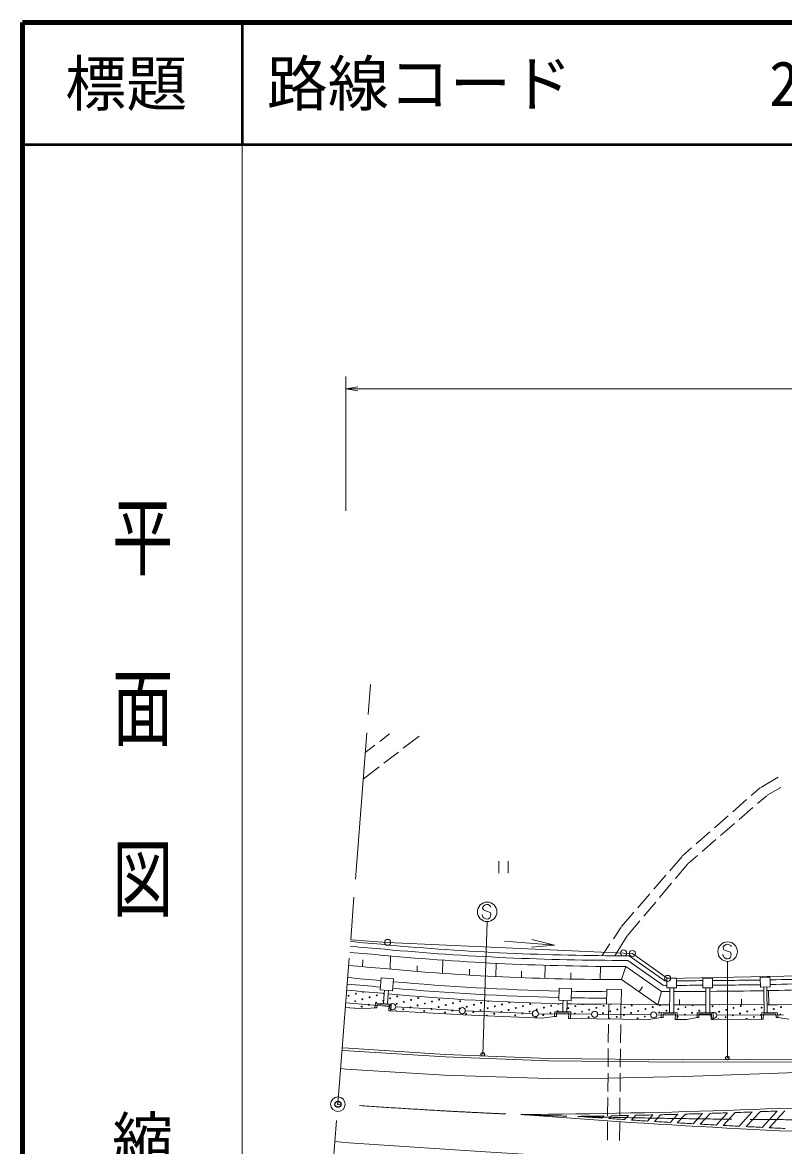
# Model space of a CAD drawing. Units: millimetres, scale not verified. Extents: x 40000 to 680000, y 20000 to 380000.
# Drawn here: x 40000 to 102320, y 288028 to 380000 of the extents above; entities that cross this region are included whole.
import ezdxf
from ezdxf.enums import TextEntityAlignment as Align

# ---------------------------------------------------------------- set-up
doc = ezdxf.new("R2010")
doc.units = ezdxf.units.MM
doc.header["$LTSCALE"] = 1000
doc.header["$PDMODE"] = 32
doc.header["$PDSIZE"] = 500
doc.linetypes.add('CHAIN', pattern=[18.5, 12, -1.5, 3.5, -1.5])
for name, color, linetype, lineweight in [('M-BGD', 7, 'Continuous', 13), ('M-BMK', 2, 'CHAIN', 13), ('M-BMK-ROW', 30, 'Continuous', 13), ('M-BMK-SRVR', 3, 'Continuous', 13), ('M-STR-HTXT', 7, 'Continuous', 13), ('M-STR-STRC', 7, 'Continuous', 13), ('M-TTL', 2, 'Continuous', 140), ('M-TTL-BAND', 7, 'Continuous', 13), ('M-TTL-LINE', 7, 'Continuous', 50)]:
    doc.layers.add(name, color=color, linetype=linetype, lineweight=lineweight)
doc.layers.add('M-OTRS', color=6, linetype='Continuous')
doc.layers.add('M-TTL-TXT', color=7, linetype='Continuous')
doc.styles.add('@ＭＳ ゴシック', font='')
doc.styles.add('ＭＳ ゴシック', font='')
doc.styles.get('@ＭＳ ゴシック').set_extended_font_data('@MS Gothic')
doc.styles.get('ＭＳ ゴシック').set_extended_font_data('MS Gothic')

# ---------------------------------------------------------------- blocks, each defined once
blk = doc.blocks.new('open_arrow')
at = {"color": 0, "linetype": 'Continuous', "lineweight": -2}
blk.add_lwpolyline([(7.5, 1.25), (0, 0), (7.5, -1.25)], dxfattribs=at)

msp = doc.modelspace()

# ---------------------------------------------------------------- linework, layer by layer
at = {"layer": 'M-BGD'}
for p, q in [((70053, 321735), (69260, 321126)), ((72478, 321563), (71177, 320557)), ((68863, 320822), (68069, 320213)), ((70782, 320251), (69595, 319334)), ((69199, 319028), (67899, 318022)), ((99675, 316683), (100415, 317333)), ((100454, 317358), (101893, 318196)), ((100982, 316711), (102085, 317359)), ((100187, 316027), (100942, 316679)), ((98171, 315364), (99299, 316353)), ((98673, 314720), (99809, 315701)), ((96668, 314044), (97796, 315034)), ((95165, 312725), (96292, 313715)), ((97160, 313413), (98295, 314393)), ((95646, 312106), (96781, 313086)), ((94048, 311745), (94789, 312395)), ((79014, 311322), (79015, 310322)), ((79765, 310323), (79765, 311323)), ((93006, 310535), (94018, 311707)), ((93460, 309884), (94474, 311091)), ((94512, 311127), (95267, 311779)), ((91700, 309020), (92680, 310156)), ((92173, 308353), (93138, 309502)), ((90394, 307505), (91374, 308641)), ((90886, 306822), (91851, 307971)), ((89057, 305954), (90068, 307126)), ((89549, 305233), (90564, 306440)), ((88383, 304955), (89025, 305916)), ((83562, 304444), (79474, 304757)), ((81669, 304278), (83563, 304446)), ((83563, 304446), (81717, 304901)), ((87464, 303578), (88106, 304539)), ((88502, 303572), (89520, 305190)), ((70142, 303554), (70099, 302473)), ((92608, 301527), (89680, 303572)), ((67877, 303224), (67853, 302672)), ((72328, 302737), (72312, 302283)), ((74419, 303209), (74383, 302126)), ((78795, 302947), (78767, 301865)), ((82807, 302788), (82786, 301710)), ((87326, 302699), (87314, 301630)), ((89060, 301626), (89404, 302691)), ((92330, 300647), (89404, 302691)), ((92488, 301147), (89561, 303192)), ((69373, 301766), (69293, 300769)), ((70370, 301686), (69373, 301766)), ((70290, 300689), (70370, 301686)), ((76615, 302484), (76601, 301982)), ((80874, 302311), (80862, 301774)), ((84915, 302174), (84907, 301660)), ((92766, 301736), (92765, 300936)), ((93566, 301735), (92766, 301736)), ((93565, 300935), (93566, 301735)), ((96510, 301746), (95710, 301741)), ((95710, 301741), (95715, 300941)), ((96515, 300946), (96510, 301746)), ((100411, 301803), (101211, 301816)), ((100414, 301583), (100411, 301803)), ((101211, 301816), (101214, 301598)), ((69293, 300769), (70290, 300689)), ((83951, 300918), (83922, 299919)), ((84951, 300889), (83951, 300918)), ((84921, 299889), (84951, 300889)), ((87814, 299624), (87841, 300824)), ((87841, 300824), (89041, 300796)), ((89041, 300796), (89014, 299596)), ((92033, 299537), (89057, 301627)), ((90490, 300621), (90765, 301012)), ((92765, 300936), (93565, 300935)), ((92999, 300646), (93000, 300936)), ((93329, 300645), (93330, 300935)), ((95715, 300941), (96515, 300946)), ((95949, 300652), (95948, 300942)), ((96279, 300654), (96278, 300944)), ((100421, 301200), (100414, 301583)), ((100424, 301003), (100421, 301200)), ((101224, 301016), (100424, 301003)), ((100700, 300708), (100694, 301008)), ((100950, 300712), (100944, 301012)), ((101214, 301598), (101221, 301218)), ((101221, 301218), (101224, 301016)), ((69560, 299647), (69616, 300479)), ((69616, 300479), (69634, 300742)), ((69889, 299625), (69945, 300449)), ((69945, 300449), (69963, 300715)), ((83922, 299919), (84921, 299889)), ((84259, 299642), (84263, 299909)), ((84589, 299636), (84593, 299899)), ((92330, 300647), (92033, 299537)), ((92994, 298907), (92999, 300646)), ((93324, 298907), (93329, 300645)), ((93808, 300000), (93808, 299554)), ((95952, 298894), (95949, 300652)), ((96282, 298897), (96279, 300654)), ((98874, 299580), (98868, 300011)), ((100731, 298912), (100700, 300708)), ((100981, 298910), (100950, 300712)), ((101098, 300715), (101107, 299559)), ((67862, 299222), (66446, 299342)), ((70071, 299420), (66475, 299712)), ((68861, 299310), (67862, 299222)), ((68895, 299692), (68861, 299310)), ((69010, 299296), (68861, 299310)), ((70182, 299605), (68895, 299692)), ((69036, 299582), (69010, 299296)), ((70028, 299515), (69036, 299582)), ((70008, 299072), (70028, 299515)), ((70158, 299066), (70008, 299072)), ((70158, 299066), (70182, 299605)), ((76118, 298738), (70158, 299066)), ((75762, 299085), (70569, 299385)), ((81754, 298834), (76261, 299060)), ((83584, 298987), (83575, 298602)), ((84891, 298964), (83584, 298987)), ((84248, 298976), (84259, 299642)), ((84578, 298970), (84589, 299636)), ((84871, 298423), (84891, 298964)), ((89014, 299596), (87814, 299624)), ((88002, 299620), (87991, 298462)), ((89002, 299597), (88991, 298446)), ((92033, 299537), (89014, 299596)), ((92033, 299537), (92996, 299558)), ((93327, 299557), (95955, 299544)), ((100536, 298913), (100512, 298379)), ((101821, 298904), (100536, 298913)), ((82557, 298460), (76118, 298738)), ((82254, 298822), (86598, 298779)), ((83575, 298602), (82557, 298460)), ((83575, 298602), (83725, 298599)), ((83732, 298885), (83725, 298599)), ((84737, 298867), (83732, 298885)), ((84722, 298428), (84737, 298867)), ((84722, 298428), (84871, 298423)), ((91270, 298343), (84871, 298423)), ((87098, 298774), (91442, 298731)), ((92313, 298504), (91270, 298343)), ((91942, 298727), (96354, 298699)), ((93621, 298906), (92312, 298909)), ((92312, 298909), (92313, 298504)), ((92463, 298504), (92313, 298504)), ((93468, 298806), (92462, 298809)), ((92462, 298809), (92463, 298504)), ((93456, 298354), (93468, 298806)), ((93606, 298350), (93456, 298354)), ((93606, 298350), (93621, 298906)), ((94411, 298341), (93606, 298350)), ((95245, 298507), (94411, 298341)), ((95248, 298888), (95245, 298507)), ((95395, 298506), (95245, 298507)), ((96562, 298900), (95248, 298888)), ((95397, 298789), (95395, 298506)), ((96411, 298799), (95397, 298789)), ((96407, 298346), (96411, 298799)), ((96557, 298344), (96407, 298346)), ((96557, 298344), (96562, 298900)), ((100512, 298379), (96564, 298341)), ((96854, 298699), (102319, 298743)), ((100662, 298372), (100512, 298379)), ((100682, 298812), (100662, 298372)), ((101679, 298805), (100682, 298812)), ((101705, 298506), (101679, 298805)), ((101847, 298515), (101705, 298506)), ((101854, 298519), (101821, 298904)), ((102767, 298388), (101847, 298515)), ((87986, 297962), (87972, 296462)), ((88986, 297946), (88972, 296446)), ((66174, 295839), (66688, 295793)), ((66189, 296039), (66704, 295992)), ((66688, 295793), (74603, 295279)), ((66704, 295992), (74614, 295479)), ((74603, 295279), (83079, 294956)), ((74614, 295479), (83087, 295156)), ((87967, 295962), (87952, 294462)), ((88967, 295946), (88952, 294446)), ((83079, 294956), (94026, 294851)), ((83081, 295156), (94027, 295051)), ((94026, 294851), (104976, 294894)), ((94027, 295051), (104974, 295094)), ((87948, 293962), (87933, 292463)), ((88948, 293946), (88933, 292446)), ((87928, 291963), (87914, 290463)), ((88928, 291946), (88914, 290446)), ((87909, 289963), (87895, 288463)), ((88909, 289946), (88894, 288446))]:
    msp.add_line(p, q, dxfattribs=at)
for points in [[(96281, 299548), (98882, 299580), (100720, 299562)], [(100970, 299560), (101816, 299554), (105867, 299640), (110663, 299696), (115234, 299761), (119241, 299768), (123242, 299737), (128302, 299714)]]:
    msp.add_lwpolyline(points, dxfattribs=at)
for centre, radius in [((66706, 300301), 37.5), ((67243, 299852), 37.5), ((67296, 300460), 37.5), ((67833, 300010), 37.5), ((68422, 300169), 37.5), ((69011, 300328), 37.5), ((70104, 300082), 37.5), ((70693, 300241), 37.5), ((71820, 299951), 37.5), ((72409, 300109), 37.5), ((73535, 299819), 37.5), ((74124, 299978), 37.5), ((75840, 299847), 37.5), ((67780, 299402), 37.5), ((68370, 299561), 37.5), ((70320, 299400), 249), ((70641, 299633), 37.5), ((71178, 299184), 37.5), ((71230, 299792), 37.5), ((71767, 299342), 37.5), ((72356, 299501), 37.5), ((72893, 299052), 37.5), ((72946, 299660), 37.5), ((73483, 299211), 37.5), ((74072, 299370), 37.5), ((74609, 298921), 37.5), ((74661, 299529), 37.5), ((75198, 299080), 37.5), ((75250, 299688), 37.5), ((75787, 299239), 37.5), ((76012, 299070), 249), ((76377, 299398), 37.5), ((76913, 298949), 37.5), ((76966, 299557), 37.5), ((77503, 299107), 37.5), ((77555, 299716), 37.5), ((78092, 299266), 37.5), ((78681, 299425), 37.5), ((79218, 298976), 37.5), ((79271, 299584), 37.5), ((79807, 299135), 37.5), ((79860, 299743), 37.5), ((80397, 299294), 37.5), ((80986, 299453), 37.5), ((81523, 299004), 37.5), ((81575, 299612), 37.5), ((82004, 298824), 249), ((82004, 298824), 249), ((82112, 299163), 37.5), ((82701, 299322), 37.5), ((83291, 299481), 37.5), ((83828, 299031), 37.5), ((84691, 299280), 37.5), ((85280, 299439), 37.5), ((85817, 298990), 37.5), ((86407, 299149), 37.5), ((86848, 298776), 249), ((86996, 299308), 37.5), ((87585, 299466), 37.5), ((88122, 299017), 37.5), ((88711, 299176), 37.5), ((89301, 299335), 37.5), ((89838, 298886), 37.5), ((89890, 299494), 37.5), ((90427, 299045), 37.5), ((91016, 299204), 37.5), ((91692, 298729), 249), ((91605, 299363), 37.5), ((92142, 298914), 37.5), ((92732, 299073), 37.5), ((93703, 299197), 37.5), ((94292, 299356), 37.5), ((94829, 298907), 37.5), ((95418, 299066), 37.5), ((96604, 298697), 249), ((96507, 299432), 37.5), ((97044, 298983), 37.5), ((97633, 299142), 37.5), ((98223, 299301), 37.5), ((98812, 299460), 37.5), ((99349, 299011), 37.5), ((99938, 299169), 37.5), ((100527, 299328), 37.5), ((101519, 299207), 37.5), ((102109, 299366), 37.5), ((76324, 298790), 37.5), ((78629, 298817), 37.5), ((80344, 298686), 37.5), ((80934, 298845), 37.5), ((82060, 298555), 37.5), ((82649, 298714), 37.5), ((83238, 298872), 37.5), ((85228, 298831), 37.5), ((86354, 298541), 37.5), ((87533, 298858), 37.5), ((88659, 298568), 37.5), ((89248, 298727), 37.5), ((90374, 298437), 37.5), ((90964, 298596), 37.5), ((93650, 298589), 37.5), ((94240, 298748), 37.5), ((97581, 298534), 37.5), ((98170, 298693), 37.5), ((98759, 298852), 37.5), ((99886, 298561), 37.5), ((100475, 298720), 37.5), ((102056, 298758), 37.5)]:
    msp.add_circle(centre, radius, dxfattribs=at)
for centre, radius, start, end in [((92141, 570821), 267287, 264.57384, 265.18824), ((89171, 513042), 209471, 264.67205, 270.13927), ((92141, 570821), 268167, 264.57705, 265.18739), ((92141, 570821), 267667, 264.57523, 265.18787), ((89171, 513042), 210351, 264.67313, 270.06346), ((89171, 513042), 209851, 264.67252, 270.10648), ((92141, 570821), 269247, 264.58097, 265.20376), ((92141, 570821), 270247, 264.58457, 265.16344), ((88607, 504200), 202574, 264.62413, 270.12722), ((93595, 703991), 402465, 271.08478, 272.1631), ((92141, 570821), 271277, 264.58825, 265.20159), ((92141, 570821), 270777, 264.58647, 265.16392), ((88607, 504200), 204104, 264.85636, 268.68649), ((88607, 504200), 203574, 264.85492, 268.6875), ((93595, 703991), 402845, 269.84257, 269.88205), ((93595, 703991), 402465, 269.85951, 269.882), ((93595, 703991), 402465, 269.99589, 270.30129), ((93595, 703991), 402845, 269.99584, 270.30134), ((93595, 703991), 402465, 270.41518, 270.76452), ((93595, 703991), 402845, 270.41513, 270.76446), ((93595, 703991), 402465, 270.76452, 270.97089), ((98279, 413760), 112581, 270.35167, 271.09031), ((93595, 703991), 403345, 271.0448, 272.16282), ((93595, 703991), 402845, 271.08467, 272.16298), ((67885, 300619), 37.5, 154.08963, 15.65009), ((88607, 504200), 204604, 264.62701, 264.67416), ((69548, 299879), 37.5, 39.81552, 312.44299), ((69600, 300487), 37.5, 185.04997, 291.23073), ((88607, 504200), 204604, 264.7666, 268.78218), ((78144, 299874), 37.5, 187.60148, 346.75167), ((88607, 504200), 204104, 268.96722, 269.78042), ((88607, 504200), 203574, 268.96897, 269.78326), ((93595, 703991), 403345, 269.82033, 269.91532), ((93595, 703991), 403345, 269.9622, 270.33436), ((93595, 703991), 403345, 270.38124, 271.00928), ((67191, 299243), 37.5, 67.02208, 103.29319), ((68959, 299720), 37.5, 295.61145, 236.66217), ((70589, 299025), 37.5, 24.44299, 149.27006), ((83880, 299639), 37.5, 158.72435, 18.29839), ((86374, 347320), 47718, 267.85585, 271.72963), ((85870, 299598), 37.5, 152.14558, 26.39971), ((88174, 299625), 37.5, 228.33369, 311.54503), ((92195, 299522), 37.5, 150.54343, 31.94857), ((94881, 299515), 37.5, 112.37663, 67.08594), ((97096, 299591), 37.5, 243.00283, 298.44498), ((78040, 298658), 37.5, 353.04382, 182.00938), ((85765, 298382), 37.5, 51.84622, 126.72116), ((88070, 298409), 37.5, 314.01987, 224.54751), ((96992, 298375), 37.5, 315.36328, 225.63683), ((99296, 298402), 37.5, 295.20545, 245.79466)]:
    msp.add_arc(centre, radius, start, end, dxfattribs=at)
at = {"layer": 'M-BMK'}
for p, q in [((65829, 291410), (68503, 325791)), ((62973, 254680), (65829, 291410))]:
    msp.add_line(p, q, dxfattribs=at)
msp.add_spline([(116576, 290118), (103882, 290138), (91188, 290280), (78500, 290663), (65829, 291409)], degree=3, dxfattribs=at)
at = {"layer": 'M-BMK-ROW'}
msp.add_lwpolyline([(168837, 304496), (148917, 303626), (135870, 303084), (128934, 302805), (116700, 302319), (108951, 302029), (107795, 301994), (92824, 301711), (89942, 303755), (89223, 303792), (69895, 304662), (66876, 304878)], dxfattribs=at)
for centre in [(69895, 304662), (89223, 303792), (89942, 303755), (92824, 301711)]:
    msp.add_circle(centre, 250, dxfattribs=at)
at = {"layer": 'M-BMK-SRVR'}
msp.add_circle((65829, 291410), 600, dxfattribs=at)
at = {"layer": 'M-OTRS'}
msp.add_point((65829, 291410), dxfattribs=at)
at = {"layer": 'M-STR-HTXT'}
for p, q in [((66475, 340000), (66475, 351000)), ((66475, 350000), (186589, 350000))]:
    msp.add_line(p, q, dxfattribs=at)
at = {"layer": 'M-STR-STRC'}
for p, q in [((77689, 307560), (77675, 307469)), ((77675, 307469), (77742, 307323)), ((77792, 307670), (77689, 307560)), ((77742, 307323), (77862, 307263)), ((77898, 307743), (77792, 307670)), ((77862, 307263), (78286, 307108)), ((78031, 307769), (77898, 307743)), ((78124, 307755), (78031, 307769)), ((78238, 307696), (78124, 307755)), ((78326, 307635), (78238, 307696)), ((78352, 307546), (78326, 307635)), ((77671, 306849), (77640, 306938)), ((77737, 306707), (77671, 306849)), ((77696, 295489), (78040, 306367)), ((77819, 306647), (77737, 306707)), ((77935, 306586), (77819, 306647)), ((78031, 306571), (77935, 306586)), ((78165, 306593), (78031, 306571)), ((78266, 306669), (78165, 306593)), ((78324, 306788), (78266, 306669)), ((78286, 307108), (78349, 306969)), ((78349, 306969), (78324, 306788)), ((97591, 304486), (97485, 304413)), ((97724, 304512), (97591, 304486)), ((97817, 304498), (97724, 304512)), ((97931, 304439), (97817, 304498)), ((98019, 304378), (97931, 304439)), ((97364, 303593), (97333, 303681)), ((97430, 303450), (97364, 303593)), ((97382, 304303), (97368, 304212)), ((97368, 304212), (97435, 304066)), ((97485, 304413), (97382, 304303)), ((97435, 304066), (97555, 304006)), ((97555, 304006), (97980, 303851)), ((98017, 303531), (97959, 303412)), ((97980, 303851), (98042, 303713)), ((98042, 303713), (98017, 303531)), ((98045, 304289), (98019, 304378)), ((97512, 303390), (97430, 303450)), ((97628, 303329), (97512, 303390)), ((97724, 303315), (97628, 303329)), ((97719, 303111), (97720, 295204)), ((97858, 303336), (97724, 303315)), ((97959, 303412), (97858, 303336)), ((95682, 290643), (94912, 289810)), ((96313, 290662), (95495, 289778)), ((97718, 290708), (96791, 289707)), ((98351, 290729), (97376, 289676)), ((99759, 290779), (98676, 289608)), ((100393, 290801), (99262, 289579)), ((101803, 290853), (100564, 289514)), ((102438, 290876), (101150, 289485)), ((87602, 290451), (87443, 290279)), ((88225, 290462), (88020, 290239)), ((89613, 290489), (89303, 290154)), ((90238, 290502), (89881, 290116)), ((91630, 290533), (91168, 290034)), ((92257, 290549), (91747, 289998)), ((93653, 290585), (93037, 289920)), ((94282, 290602), (93619, 289885))]:
    msp.add_line(p, q, dxfattribs=at)
for points in [[(66056, 294329), (66485, 294290), (74562, 293777), (83047, 293530), (87943, 293550), (94190, 293686), (104970, 294066), (111031, 294316), (115868, 294448), (126820, 294507), (173853, 294536)], [(173867, 283180), (171696, 283850), (168718, 284552), (166303, 284983), (163798, 285293), (160777, 285465), (157951, 285497), (152731, 285500), (147721, 285494), (123657, 285508), (118215, 285518), (109943, 285744), (104507, 286003), (93420, 286584), (83206, 287178), (77477, 287542), (66729, 288255), (65591, 288349)]]:
    msp.add_lwpolyline(points, dxfattribs=at)
for centre in [(78051, 307167), (97744, 303911)]:
    msp.add_circle(centre, 800, dxfattribs=at)
at = {"layer": 'M-STR-STRC', "lineweight": 25}
for centre in [(77696, 295489), (97720, 295204)]:
    msp.add_circle(centre, 150, dxfattribs=at)
at = {"layer": 'M-STR-STRC'}
for centre, radius, start, end in [((31859, 2195461), 1905692, 272.01326, 272.52431), ((76709, 918339), 627783, 270.37385, 272.01727), ((76709, 918339), 627983, 271.60347, 271.73127), ((76709, 918339), 627983, 271.78888, 271.91708), ((76709, 918339), 627983, 271.97487, 272.01727), ((31859, 2195461), 1905892, 272.01326, 272.04165), ((31859, 2195461), 1905892, 272.06073, 272.10314), ((130362, 915085), 626479, 265.46296, 267.11158), ((76709, 918339), 627983, 270.79949, 270.99386), ((130362, 915085), 626279, 265.88962, 266.0704), ((130362, 915085), 626279, 266.12328, 266.24093), ((76709, 918339), 627983, 271.05075, 271.17736), ((130362, 915085), 626279, 266.29394, 266.41188), ((76709, 918339), 627983, 271.23442, 271.36142), ((130362, 915085), 626279, 266.46502, 266.58325), ((76709, 918339), 627983, 271.41866, 271.54605), ((130362, 915085), 626279, 266.63652, 266.75504), ((130362, 915085), 626279, 266.80844, 266.92725), ((130362, 915085), 626279, 266.98078, 267.0999), ((197483, 2244150), 1957237, 267.10974, 267.6079), ((197483, 2244150), 1957037, 267.12317, 267.16135), ((197483, 2244150), 1957037, 267.17853, 267.21674)]:
    msp.add_arc(centre, radius, start, end, dxfattribs=at)
at = {"layer": 'M-TTL'}
for p, q in [((40000, 380000), (40000, 20000)), ((680000, 380000), (40000, 380000))]:
    msp.add_line(p, q, dxfattribs=at)
at = {"layer": 'M-TTL-BAND'}
msp.add_line((58000, 370000), (58000, 20000), dxfattribs=at)
at = {"layer": 'M-TTL-LINE'}
for p, q in [((58000, 380000), (58000, 370000)), ((40000, 370000), (680000, 370000))]:
    msp.add_line(p, q, dxfattribs=at)

# ---------------------------------------------------------------- block references
at = {"layer": 'M-STR-HTXT', "xscale": 133, "yscale": 133}
msp.add_blockref('open_arrow', (66475, 350000), dxfattribs=at)

# ---------------------------------------------------------------- texts
at = {"layer": 'M-TTL-BAND', "style": '@ＭＳ ゴシック', "width": 1.4}
msp.add_text('平  面  図', height=3666, rotation=270, dxfattribs=at).set_placement((49777, 306475), align=Align.MIDDLE_RIGHT)
at = {"layer": 'M-TTL-BAND', "style": '@ＭＳ ゴシック'}
msp.add_text('縮尺千分の一', height=3666, rotation=270, dxfattribs=at).set_placement((49777, 261030), align=Align.MIDDLE_RIGHT)
at = {"layer": 'M-TTL-TXT', "style": 'ＭＳ ゴシック'}
msp.add_text('標題', height=3666, dxfattribs=at).set_placement((48500, 375000), align=Align.MIDDLE_CENTER)
for s, p in [('路線コード', (60000, 375000)), ('245', (101142, 375000))]:
    msp.add_text(s, height=3666, dxfattribs=at).set_placement(p, align=Align.MIDDLE_LEFT)

doc.saveas('drawing.dxf')
